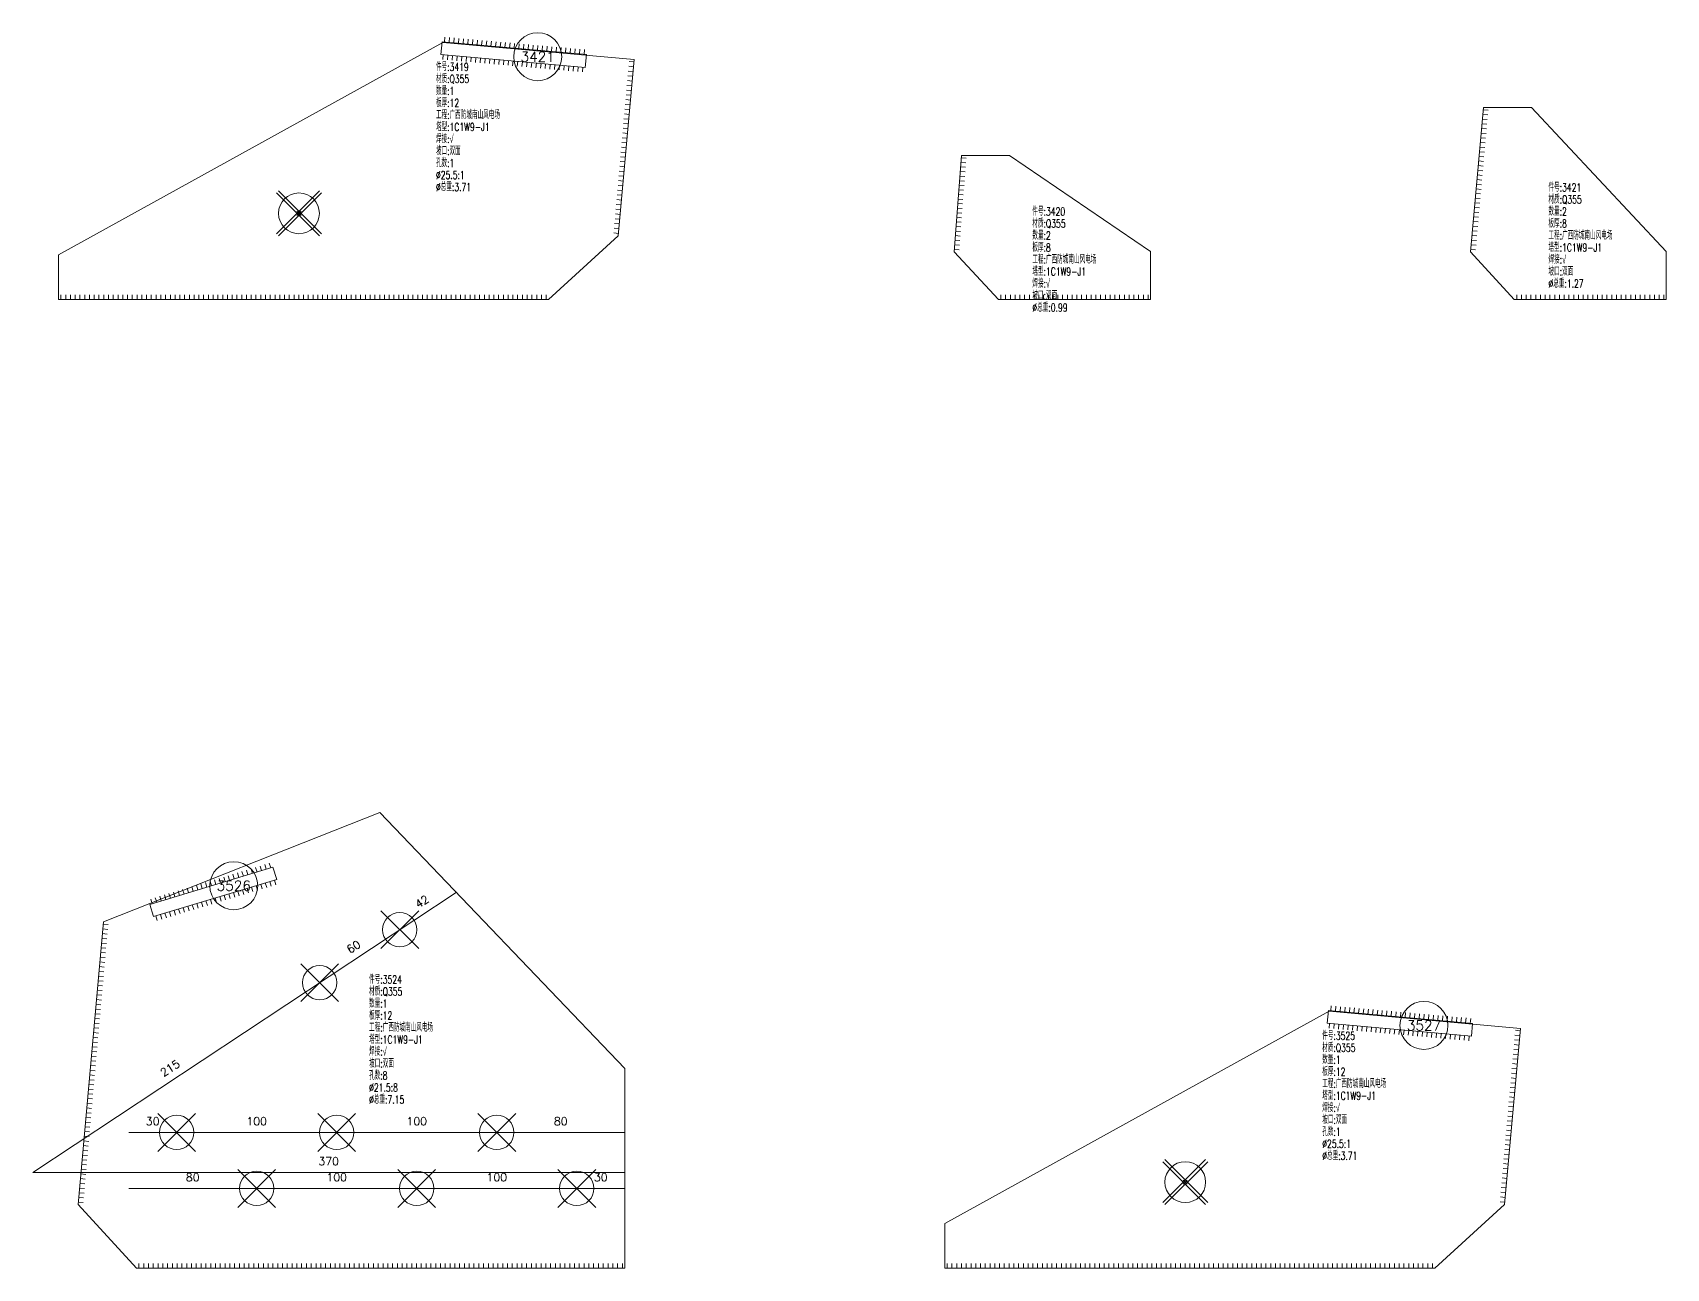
# Model space of a CAD drawing. Extents: x -105 to 10956, y -4548 to 9487.
# Drawn here: x 3381 to 4402, y -2364 to -1592 of the extents above; entities that cross this region are included whole.
import ezdxf
from ezdxf.enums import TextEntityAlignment as Align

# ---------------------------------------------------------------- set-up
doc = ezdxf.new("R2010")
doc.units = 0
doc.header["$MEASUREMENT"] = 0
for name, color, linetype, lineweight in [('1', 7, 'CONTINUOUS', 25), ('2', 7, 'CONTINUOUS', 25), ('3', 7, 'CONTINUOUS', 25)]:
    doc.layers.add(name, color=color, linetype=linetype, lineweight=lineweight)
doc.styles.get("Standard").update_dxf_attribs({"font": 'simplex.shx', "width": 0.7, "height": 3, "bigfont": 'gbhzfs.shx'})

msp = doc.modelspace()

# ---------------------------------------------------------------- linework, layer by layer
at = {"layer": '1', "color": 7, "linetype": 'Continuous', "lineweight": 18}
for p, q in [((3397.30154, -1730.7851), (3637.43233, -1598.1409)), ((3637.43233, -1598.1409), (3756.95311, -1608.85461)), ((3756.95311, -1608.85461), (3747.08478, -1718.94445)), ((4287.78096, -1638.78471), (4279.66999, -1728.90548)), ((4317.78096, -1638.78471), (4287.78096, -1638.78471)), ((4401.98082, -1728.78471), (4317.78096, -1638.78471)), ((3961.53927, -1668.78471), (3956.95311, -1728.87171)), ((3991.53927, -1668.78471), (3961.53927, -1668.78471)), ((4079.66999, -1728.78471), (3991.53927, -1668.78471)), ((3747.08478, -1718.94445), (3703.51354, -1758.78471)), ((3397.30153, -1758.78471), (3397.30154, -1730.7851)), ((3956.95311, -1728.87171), (3984.66999, -1758.78471)), ((4079.66999, -1758.78471), (4079.66999, -1728.78471)), ((4279.66999, -1728.90548), (4306.98082, -1758.78471)), ((4401.98082, -1758.78471), (4401.98082, -1728.78471)), ((3703.51354, -1758.78471), (3397.30153, -1758.78471)), ((3984.66999, -1758.78471), (4079.66999, -1758.78471)), ((4306.98082, -1758.78471), (4401.98082, -1758.78471)), ((3425.40459, -2147.58211), (3598.0607, -2079.21244)), ((3598.0607, -2079.21244), (3751.12946, -2239.1341)), ((3409.57304, -2324.19742), (3425.40459, -2147.58211)), ((3951.12946, -2336.03806), (4191.26019, -2203.39391)), ((4191.26019, -2203.39391), (4310.78097, -2214.10758)), ((4310.78097, -2214.10758), (4300.91267, -2324.19742)), ((3751.12946, -2239.1341), (3751.12946, -2364.03768)), ((3446.00182, -2364.03768), (3409.57304, -2324.19742)), ((4300.91267, -2324.19742), (4257.34145, -2364.03768)), ((3951.12946, -2364.03768), (3951.12946, -2336.03806)), ((3751.12946, -2364.03768), (3446.00182, -2364.03768)), ((4257.34145, -2364.03768), (3951.12946, -2364.03768))]:
    msp.add_line(p, q, dxfattribs=at)
at = {"layer": '1', "color": 7, "linetype": 'Continuous', "lineweight": 13}
for p, q in [((3533.51529, -1717.66682), (3560.29029, -1690.89182)), ((3560.29029, -1718.94182), (3533.51529, -1692.16682)), ((3561.56529, -1717.66682), (3534.79029, -1690.89182)), ((3534.79029, -1718.94182), (3561.56529, -1692.16682)), ((3546.26529, -1706.19182), (3548.81529, -1703.64182)), ((3548.81529, -1706.19182), (3546.26529, -1703.64182)), ((3598.70919, -2164.3069), (3622.35919, -2140.6569)), ((3622.35919, -2164.3069), (3598.70919, -2140.6569)), ((3548.65723, -2197.39467), (3572.30723, -2173.74467)), ((3572.30723, -2197.39467), (3548.65723, -2173.74467)), ((3459.30446, -2290.9591), (3482.95446, -2267.3091)), ((3482.95446, -2290.9591), (3459.30446, -2267.3091)), ((3559.30446, -2290.9591), (3582.95446, -2267.3091)), ((3582.95446, -2290.9591), (3559.30446, -2267.3091)), ((3659.30446, -2290.95911), (3682.95446, -2267.30911)), ((3682.95446, -2290.95911), (3659.30446, -2267.30911)), ((4087.34319, -2322.91981), (4114.11819, -2296.14481)), ((4115.39319, -2322.91981), (4088.61819, -2296.14481)), ((3509.30446, -2325.9591), (3532.95446, -2302.3091)), ((3532.95446, -2325.9591), (3509.30446, -2302.3091)), ((3609.30446, -2325.9591), (3632.95446, -2302.3091)), ((3632.95446, -2325.9591), (3609.30446, -2302.3091)), ((3709.30446, -2325.95911), (3732.95446, -2302.30911)), ((3732.95446, -2325.95911), (3709.30446, -2302.30911)), ((4114.11819, -2324.19481), (4087.34319, -2297.41981)), ((4088.61819, -2324.19481), (4115.39319, -2297.41981)), ((4100.09319, -2311.44481), (4102.64319, -2308.89481)), ((4102.64319, -2311.44481), (4100.09319, -2308.89481))]:
    msp.add_line(p, q, dxfattribs=at)
for centre, radius in [((3547.54029, -1704.91682), 12.75), ((3610.53419, -2152.4819), 10.75), ((3560.48223, -2185.56967), 10.75), ((3471.12946, -2279.1341), 10.75), ((3571.12946, -2279.1341), 10.75), ((3671.12946, -2279.13411), 10.75), ((3521.12946, -2314.1341), 10.75), ((3621.12946, -2314.1341), 10.75), ((3721.12946, -2314.13411), 10.75), ((4101.36819, -2310.16981), 12.75)]:
    msp.add_circle(centre, radius, dxfattribs=at)
at = {"layer": '2', "color": 7, "linetype": 'Continuous', "lineweight": 13}
for p, q in [((3756.81975, -1610.34231), (3753.83173, -1610.07447)), ((3755.7529, -1622.24392), (3752.76488, -1621.97607)), ((3756.01962, -1619.26852), (3753.0316, -1619.00067)), ((3756.28633, -1616.29311), (3753.29831, -1616.02527)), ((3756.55304, -1613.31771), (3753.56502, -1613.04987)), ((3754.95277, -1631.17012), (3751.96475, -1630.90228)), ((3755.21948, -1628.19472), (3752.23146, -1627.92688)), ((3755.48619, -1625.21932), (3752.49817, -1624.95147)), ((3753.88592, -1643.07172), (3750.8979, -1642.80388)), ((3754.15263, -1640.09632), (3751.16461, -1639.82848)), ((3754.41935, -1637.12092), (3751.43133, -1636.85308)), ((3754.68606, -1634.14552), (3751.69804, -1633.87768)), ((4287.3885, -1643.14539), (4290.37642, -1643.41431)), ((4287.65014, -1640.23827), (4290.63806, -1640.50719)), ((3753.08579, -1651.99793), (3750.09777, -1651.73008)), ((3753.3525, -1649.02253), (3750.36448, -1648.75468)), ((3753.61921, -1646.04712), (3750.63119, -1645.77928)), ((4286.60356, -1651.86676), (4289.59149, -1652.13567)), ((4286.86521, -1648.95963), (4289.85313, -1649.22855)), ((4287.12685, -1646.05251), (4290.11478, -1646.32143)), ((3752.01894, -1663.89953), (3749.03092, -1663.63169)), ((3752.28565, -1660.92413), (3749.29763, -1660.65629)), ((3752.55236, -1657.94873), (3749.56434, -1657.68089)), ((3752.81908, -1654.97333), (3749.83106, -1654.70548)), ((4285.55699, -1663.49524), (4288.54491, -1663.76416)), ((4285.81863, -1660.58812), (4288.80655, -1660.85704)), ((4286.08027, -1657.681), (4289.0682, -1657.94992)), ((4286.34192, -1654.77388), (4289.32984, -1655.04279)), ((3751.21881, -1672.82573), (3748.23079, -1672.55789)), ((3751.48552, -1669.85033), (3748.4975, -1669.58249)), ((3751.75223, -1666.87493), (3748.76421, -1666.60709)), ((3961.21168, -1673.07664), (3964.20298, -1673.30495)), ((3961.43007, -1670.21535), (3964.42137, -1670.44366)), ((4284.77205, -1672.21661), (4287.75998, -1672.48552)), ((4285.0337, -1669.30949), (4288.02162, -1669.5784)), ((4285.29534, -1666.40236), (4288.28326, -1666.67128)), ((3750.41867, -1681.75194), (3747.43065, -1681.48409)), ((3750.68538, -1678.77654), (3747.69736, -1678.50869)), ((3750.95209, -1675.80114), (3747.96407, -1675.53329)), ((3960.55652, -1681.6605), (3963.54782, -1681.88881)), ((3960.77491, -1678.79921), (3963.76621, -1679.02752)), ((3960.9933, -1675.93792), (3963.9846, -1676.16624)), ((4283.72547, -1683.84509), (4286.7134, -1684.11401)), ((4283.98712, -1680.93797), (4286.97504, -1681.20689)), ((4284.24876, -1678.03085), (4287.23669, -1678.29977)), ((4284.51041, -1675.12373), (4287.49833, -1675.39265)), ((3749.35182, -1693.65354), (3746.36381, -1693.3857)), ((3749.61854, -1690.67814), (3746.63052, -1690.4103)), ((3749.88525, -1687.70274), (3746.89723, -1687.4349)), ((3750.15196, -1684.72734), (3747.16394, -1684.4595)), ((3959.68296, -1693.10564), (3962.67426, -1693.33395)), ((3959.90135, -1690.24435), (3962.89265, -1690.47267)), ((3960.11974, -1687.38307), (3963.11104, -1687.61138)), ((3960.33813, -1684.52178), (3963.32943, -1684.75009)), ((4282.94054, -1692.56646), (4285.92846, -1692.83538)), ((4283.20219, -1689.65934), (4286.19011, -1689.92825)), ((4283.46383, -1686.75222), (4286.45175, -1687.02113)), ((3748.55169, -1702.57974), (3745.56367, -1702.3119)), ((3748.8184, -1699.60434), (3745.83038, -1699.3365)), ((3749.08511, -1696.62894), (3746.09709, -1696.3611)), ((3958.80941, -1704.55078), (3961.80071, -1704.77909)), ((3959.0278, -1701.6895), (3962.0191, -1701.91781)), ((3959.24619, -1698.82821), (3962.23749, -1699.05652)), ((3959.46458, -1695.96692), (3962.45587, -1696.19524)), ((4281.89396, -1704.19495), (4284.88189, -1704.46386)), ((4282.15561, -1701.28782), (4285.14353, -1701.55674)), ((4282.41725, -1698.3807), (4285.40518, -1698.64962)), ((4282.6789, -1695.47358), (4285.66682, -1695.7425)), ((3747.48484, -1714.48135), (3744.49682, -1714.21351)), ((3747.75155, -1711.50595), (3744.76354, -1711.2381)), ((3748.01827, -1708.53055), (3745.03025, -1708.2627)), ((3748.28498, -1705.55515), (3745.29696, -1705.2873)), ((3958.15424, -1713.13464), (3961.14554, -1713.36295)), ((3958.37263, -1710.27335), (3961.36393, -1710.50167)), ((3958.59102, -1707.41207), (3961.58232, -1707.64038)), ((4281.10903, -1712.91631), (4284.09695, -1713.18523)), ((4281.37067, -1710.00919), (4284.3586, -1710.27811)), ((4281.63232, -1707.10207), (4284.62024, -1707.37098)), ((3747.21813, -1717.45675), (3744.23011, -1717.18891)), ((3957.28069, -1724.57978), (3960.27199, -1724.8081)), ((3957.49908, -1721.7185), (3960.49038, -1721.94681)), ((3957.71747, -1718.85721), (3960.70877, -1719.08552)), ((3957.93585, -1715.99593), (3960.92715, -1716.22424)), ((4280.06245, -1724.5448), (4283.05038, -1724.81371)), ((4280.3241, -1721.63768), (4283.31202, -1721.90659)), ((4280.58574, -1718.73055), (4283.57366, -1718.99947)), ((4280.84739, -1715.82343), (4283.83531, -1716.09235)), ((3957.0623, -1727.44107), (3960.0536, -1727.66938)), ((4279.80081, -1727.45192), (4282.78873, -1727.72084)), ((3398.788, -1758.78471), (3398.788, -1755.78471)), ((3401.76093, -1758.78471), (3401.76093, -1755.78471)), ((3404.73386, -1758.78471), (3404.73386, -1755.78471)), ((3407.7068, -1758.78471), (3407.7068, -1755.78471)), ((3410.67973, -1758.78471), (3410.67973, -1755.78471)), ((3413.65266, -1758.78471), (3413.65266, -1755.78471)), ((3416.62559, -1758.78471), (3416.62559, -1755.78471)), ((3419.59853, -1758.78471), (3419.59853, -1755.78471)), ((3422.57146, -1758.78471), (3422.57146, -1755.78471)), ((3425.54439, -1758.78471), (3425.54439, -1755.78471)), ((3428.51732, -1758.78471), (3428.51732, -1755.78471)), ((3431.49025, -1758.78471), (3431.49025, -1755.78471)), ((3434.46319, -1758.78471), (3434.46319, -1755.78471)), ((3437.43612, -1758.78471), (3437.43612, -1755.78471)), ((3440.40905, -1758.78471), (3440.40905, -1755.78471)), ((3443.38198, -1758.78471), (3443.38198, -1755.78471)), ((3446.35491, -1758.78471), (3446.35491, -1755.78471)), ((3449.32785, -1758.78471), (3449.32785, -1755.78471)), ((3452.30078, -1758.78471), (3452.30078, -1755.78471)), ((3455.27371, -1758.78471), (3455.27371, -1755.78471)), ((3458.24664, -1758.78471), (3458.24664, -1755.78471)), ((3461.21957, -1758.78471), (3461.21957, -1755.78471)), ((3464.19251, -1758.78471), (3464.19251, -1755.78471)), ((3467.16544, -1758.78471), (3467.16544, -1755.78471)), ((3470.13837, -1758.78471), (3470.13837, -1755.78471)), ((3473.1113, -1758.78471), (3473.1113, -1755.78471)), ((3476.08423, -1758.78471), (3476.08423, -1755.78471)), ((3479.05717, -1758.78471), (3479.05717, -1755.78471)), ((3482.0301, -1758.78471), (3482.0301, -1755.78471)), ((3485.00303, -1758.78471), (3485.00303, -1755.78471)), ((3487.97596, -1758.78471), (3487.97596, -1755.78471)), ((3490.9489, -1758.78471), (3490.9489, -1755.78471)), ((3493.92183, -1758.78471), (3493.92183, -1755.78471)), ((3496.89476, -1758.78471), (3496.89476, -1755.78471)), ((3499.86769, -1758.78471), (3499.86769, -1755.78471)), ((3502.84062, -1758.78471), (3502.84062, -1755.78471)), ((3505.81356, -1758.78471), (3505.81356, -1755.78471)), ((3508.78649, -1758.78471), (3508.78649, -1755.78471)), ((3511.75942, -1758.78471), (3511.75942, -1755.78471)), ((3514.73235, -1758.78471), (3514.73235, -1755.78471)), ((3517.70528, -1758.78471), (3517.70528, -1755.78471)), ((3520.67822, -1758.78471), (3520.67822, -1755.78471)), ((3523.65115, -1758.78471), (3523.65115, -1755.78471)), ((3526.62408, -1758.78471), (3526.62408, -1755.78471)), ((3529.59701, -1758.78471), (3529.59701, -1755.78471)), ((3532.56994, -1758.78471), (3532.56994, -1755.78471)), ((3535.54288, -1758.78471), (3535.54288, -1755.78471)), ((3538.51581, -1758.78471), (3538.51581, -1755.78471)), ((3541.48874, -1758.78471), (3541.48874, -1755.78471)), ((3544.46167, -1758.78471), (3544.46167, -1755.78471)), ((3547.4346, -1758.78471), (3547.4346, -1755.78471)), ((3550.40754, -1758.78471), (3550.40754, -1755.78471)), ((3553.38047, -1758.78471), (3553.38047, -1755.78471)), ((3556.3534, -1758.78471), (3556.3534, -1755.78471)), ((3559.32633, -1758.78471), (3559.32633, -1755.78471)), ((3562.29927, -1758.78471), (3562.29927, -1755.78471)), ((3565.2722, -1758.78471), (3565.2722, -1755.78471)), ((3568.24513, -1758.78471), (3568.24513, -1755.78471)), ((3571.21806, -1758.78471), (3571.21806, -1755.78471)), ((3574.19099, -1758.78471), (3574.19099, -1755.78471)), ((3577.16393, -1758.78471), (3577.16393, -1755.78471)), ((3580.13686, -1758.78471), (3580.13686, -1755.78471)), ((3583.10979, -1758.78471), (3583.10979, -1755.78471)), ((3586.08272, -1758.78471), (3586.08272, -1755.78471)), ((3589.05565, -1758.78471), (3589.05565, -1755.78471)), ((3592.02859, -1758.78471), (3592.02859, -1755.78471)), ((3595.00152, -1758.78471), (3595.00152, -1755.78471)), ((3597.97445, -1758.78471), (3597.97445, -1755.78471)), ((3600.94738, -1758.78471), (3600.94738, -1755.78471)), ((3603.92031, -1758.78471), (3603.92031, -1755.78471)), ((3606.89325, -1758.78471), (3606.89325, -1755.78471)), ((3609.86618, -1758.78471), (3609.86618, -1755.78471)), ((3612.83911, -1758.78471), (3612.83911, -1755.78471)), ((3615.81204, -1758.78471), (3615.81204, -1755.78471)), ((3618.78498, -1758.78471), (3618.78498, -1755.78471)), ((3621.75791, -1758.78471), (3621.75791, -1755.78471)), ((3624.73084, -1758.78471), (3624.73084, -1755.78471)), ((3627.70377, -1758.78471), (3627.70377, -1755.78471)), ((3630.6767, -1758.78471), (3630.6767, -1755.78471)), ((3633.64964, -1758.78471), (3633.64964, -1755.78471)), ((3636.62257, -1758.78471), (3636.62257, -1755.78471)), ((3639.5955, -1758.78471), (3639.5955, -1755.78471)), ((3642.56843, -1758.78471), (3642.56843, -1755.78471)), ((3645.54136, -1758.78471), (3645.54136, -1755.78471)), ((3648.5143, -1758.78471), (3648.5143, -1755.78471)), ((3651.48723, -1758.78471), (3651.48723, -1755.78471)), ((3654.46016, -1758.78471), (3654.46016, -1755.78471)), ((3657.43309, -1758.78471), (3657.43309, -1755.78471)), ((3660.40602, -1758.78471), (3660.40602, -1755.78471)), ((3663.37896, -1758.78471), (3663.37896, -1755.78471)), ((3666.35189, -1758.78471), (3666.35189, -1755.78471)), ((3669.32482, -1758.78471), (3669.32482, -1755.78471)), ((3672.29775, -1758.78471), (3672.29775, -1755.78471)), ((3675.27068, -1758.78471), (3675.27068, -1755.78471)), ((3678.24362, -1758.78471), (3678.24362, -1755.78471)), ((3681.21655, -1758.78471), (3681.21655, -1755.78471)), ((3684.18948, -1758.78471), (3684.18948, -1755.78471)), ((3687.16241, -1758.78471), (3687.16241, -1755.78471)), ((3690.13535, -1758.78471), (3690.13535, -1755.78471)), ((3693.10828, -1758.78471), (3693.10828, -1755.78471)), ((3696.08121, -1758.78471), (3696.08121, -1755.78471)), ((3699.05414, -1758.78471), (3699.05414, -1755.78471)), ((3702.02707, -1758.78471), (3702.02707, -1755.78471)), ((3986.15436, -1758.78471), (3986.15436, -1755.78471)), ((3989.12311, -1758.78471), (3989.12311, -1755.78471)), ((3992.09186, -1758.78471), (3992.09186, -1755.78471)), ((3995.06061, -1758.78471), (3995.06061, -1755.78471)), ((3998.02936, -1758.78471), (3998.02936, -1755.78471)), ((4000.99811, -1758.78471), (4000.99811, -1755.78471)), ((4003.96686, -1758.78471), (4003.96686, -1755.78471)), ((4006.93561, -1758.78471), (4006.93561, -1755.78471)), ((4009.90436, -1758.78471), (4009.90436, -1755.78471)), ((4012.87311, -1758.78471), (4012.87311, -1755.78471)), ((4015.84186, -1758.78471), (4015.84186, -1755.78471)), ((4018.81061, -1758.78471), (4018.81061, -1755.78471)), ((4021.77936, -1758.78471), (4021.77936, -1755.78471)), ((4024.74811, -1758.78471), (4024.74811, -1755.78471)), ((4027.71686, -1758.78471), (4027.71686, -1755.78471)), ((4030.68561, -1758.78471), (4030.68561, -1755.78471)), ((4033.65436, -1758.78471), (4033.65436, -1755.78471)), ((4036.62311, -1758.78471), (4036.62311, -1755.78471)), ((4039.59186, -1758.78471), (4039.59186, -1755.78471)), ((4042.56061, -1758.78471), (4042.56061, -1755.78471)), ((4045.52936, -1758.78471), (4045.52936, -1755.78471)), ((4048.49811, -1758.78471), (4048.49811, -1755.78471)), ((4051.46686, -1758.78471), (4051.46686, -1755.78471)), ((4054.43561, -1758.78471), (4054.43561, -1755.78471)), ((4057.40436, -1758.78471), (4057.40436, -1755.78471)), ((4060.37311, -1758.78471), (4060.37311, -1755.78471)), ((4063.34186, -1758.78471), (4063.34186, -1755.78471)), ((4066.31061, -1758.78471), (4066.31061, -1755.78471)), ((4069.27936, -1758.78471), (4069.27936, -1755.78471)), ((4072.24811, -1758.78471), (4072.24811, -1755.78471)), ((4075.21686, -1758.78471), (4075.21686, -1755.78471)), ((4078.18561, -1758.78471), (4078.18561, -1755.78471)), ((4308.46519, -1758.78471), (4308.46519, -1755.78471)), ((4311.43394, -1758.78471), (4311.43394, -1755.78471)), ((4314.40269, -1758.78471), (4314.40269, -1755.78471)), ((4317.37144, -1758.78471), (4317.37144, -1755.78471)), ((4320.34019, -1758.78471), (4320.34019, -1755.78471)), ((4323.30894, -1758.78471), (4323.30894, -1755.78471)), ((4326.27769, -1758.78471), (4326.27769, -1755.78471)), ((4329.24644, -1758.78471), (4329.24644, -1755.78471)), ((4332.21519, -1758.78471), (4332.21519, -1755.78471)), ((4335.18394, -1758.78471), (4335.18394, -1755.78471)), ((4338.15269, -1758.78471), (4338.15269, -1755.78471)), ((4341.12144, -1758.78471), (4341.12144, -1755.78471)), ((4344.09019, -1758.78471), (4344.09019, -1755.78471)), ((4347.05894, -1758.78471), (4347.05894, -1755.78471)), ((4350.02769, -1758.78471), (4350.02769, -1755.78471)), ((4352.99644, -1758.78471), (4352.99644, -1755.78471)), ((4355.96519, -1758.78471), (4355.96519, -1755.78471)), ((4358.93394, -1758.78471), (4358.93394, -1755.78471)), ((4361.90269, -1758.78471), (4361.90269, -1755.78471)), ((4364.87144, -1758.78471), (4364.87144, -1755.78471)), ((4367.84019, -1758.78471), (4367.84019, -1755.78471)), ((4370.80894, -1758.78471), (4370.80894, -1755.78471)), ((4373.77769, -1758.78471), (4373.77769, -1755.78471)), ((4376.74644, -1758.78471), (4376.74644, -1755.78471)), ((4379.71519, -1758.78471), (4379.71519, -1755.78471)), ((4382.68394, -1758.78471), (4382.68394, -1755.78471)), ((4385.65269, -1758.78471), (4385.65269, -1755.78471)), ((4388.62144, -1758.78471), (4388.62144, -1755.78471)), ((4391.59019, -1758.78471), (4391.59019, -1755.78471)), ((4394.55894, -1758.78471), (4394.55894, -1755.78471)), ((4397.52769, -1758.78471), (4397.52769, -1755.78471)), ((4400.49644, -1758.78471), (4400.49644, -1755.78471)), ((3425.0088, -2151.99749), (3427.99682, -2152.26533)), ((3425.27266, -2149.0539), (3428.26068, -2149.32174)), ((3423.95337, -2163.77184), (3426.94139, -2164.03969)), ((3424.21722, -2160.82826), (3427.20524, -2161.0961)), ((3424.48108, -2157.88467), (3427.4691, -2158.15251)), ((3424.74494, -2154.94108), (3427.73296, -2155.20892)), ((3423.16179, -2172.60261), (3426.14981, -2172.87045)), ((3423.42565, -2169.65902), (3426.41367, -2169.92686)), ((3423.68951, -2166.71543), (3426.67753, -2166.98327)), ((3422.10635, -2184.37696), (3425.09437, -2184.64481)), ((3422.37021, -2181.43338), (3425.35823, -2181.70122)), ((3422.63407, -2178.48979), (3425.62209, -2178.75763)), ((3422.89793, -2175.5462), (3425.88595, -2175.81404)), ((3421.31477, -2193.20773), (3424.30279, -2193.47557)), ((3421.57863, -2190.26414), (3424.56665, -2190.53198)), ((3421.84249, -2187.32055), (3424.83051, -2187.58839)), ((3420.25934, -2204.98208), (3423.24736, -2205.24993)), ((3420.5232, -2202.03849), (3423.51122, -2202.30634)), ((3420.78706, -2199.09491), (3423.77508, -2199.36275)), ((3421.05092, -2196.15132), (3424.03893, -2196.41916)), ((3419.46776, -2213.81285), (3422.45578, -2214.08069)), ((3419.73162, -2210.86926), (3422.71964, -2211.1371)), ((3419.99548, -2207.92567), (3422.9835, -2208.19351)), ((3418.67618, -2222.64361), (3421.6642, -2222.91146)), ((3418.94004, -2219.70003), (3421.92806, -2219.96787)), ((3419.2039, -2216.75644), (3422.19192, -2217.02428)), ((4309.84748, -2224.52149), (4306.85946, -2224.25364)), ((4310.11419, -2221.54608), (4307.12617, -2221.27824)), ((4310.3809, -2218.57068), (4307.39288, -2218.30284)), ((4310.64761, -2215.59528), (4307.65959, -2215.32744)), ((3417.62075, -2234.41797), (3420.60877, -2234.68581)), ((3417.88461, -2231.47438), (3420.87263, -2231.74222)), ((3418.14846, -2228.53079), (3421.13648, -2228.79863)), ((3418.41232, -2225.5872), (3421.40034, -2225.85504)), ((4309.04735, -2233.44769), (4306.05933, -2233.17985)), ((4309.31406, -2230.47229), (4306.32604, -2230.20445)), ((4309.58077, -2227.49689), (4306.59275, -2227.22904)), ((3416.82917, -2243.24873), (3419.81719, -2243.51658)), ((3417.09303, -2240.30514), (3420.08105, -2240.57299)), ((3417.35689, -2237.36156), (3420.34491, -2237.6294)), ((4307.98051, -2245.34929), (4304.99249, -2245.08145)), ((4308.24722, -2242.37389), (4305.2592, -2242.10605)), ((4308.51393, -2239.39849), (4305.52591, -2239.13065)), ((4308.78064, -2236.42309), (4305.79262, -2236.15525)), ((3415.77373, -2255.02309), (3418.76175, -2255.29093)), ((3416.03759, -2252.0795), (3419.02561, -2252.34734)), ((3416.30145, -2249.13591), (3419.28947, -2249.40375)), ((3416.56531, -2246.19232), (3419.55333, -2246.46016)), ((4307.18037, -2254.27549), (4304.19235, -2254.00765)), ((4307.44709, -2251.30009), (4304.45907, -2251.03225)), ((4307.7138, -2248.32469), (4304.72578, -2248.05685)), ((3414.98216, -2263.85385), (3417.97017, -2264.12169)), ((3415.24601, -2260.91026), (3418.23403, -2261.17811)), ((3415.50987, -2257.96668), (3418.49789, -2258.23452)), ((4306.11353, -2266.1771), (4303.12551, -2265.90926)), ((4306.38024, -2263.2017), (4303.39222, -2262.93386)), ((4306.64695, -2260.2263), (4303.65893, -2259.95845)), ((4306.91366, -2257.2509), (4303.92564, -2256.98305)), ((3413.92672, -2275.62821), (3416.91474, -2275.89605)), ((3414.19058, -2272.68462), (3417.1786, -2272.95246)), ((3414.45444, -2269.74103), (3417.44246, -2270.00887)), ((3414.7183, -2266.79744), (3417.70632, -2267.06528)), ((4305.3134, -2275.1033), (4302.32538, -2274.83546)), ((4305.58011, -2272.1279), (4302.59209, -2271.86006)), ((4305.84682, -2269.1525), (4302.8588, -2268.88466)), ((3413.13514, -2284.45897), (3416.12316, -2284.72681)), ((3413.399, -2281.51538), (3416.38702, -2281.78323)), ((3413.66286, -2278.57179), (3416.65088, -2278.83964)), ((4304.51327, -2284.0295), (4301.52525, -2283.76166)), ((4304.77998, -2281.0541), (4301.79196, -2280.78626)), ((4305.04669, -2278.0787), (4302.05867, -2277.81086)), ((3412.0797, -2296.23333), (3415.06772, -2296.50117)), ((3412.34356, -2293.28974), (3415.33158, -2293.55758)), ((3412.60742, -2290.34615), (3415.59544, -2290.61399)), ((3412.87128, -2287.40256), (3415.8593, -2287.6704)), ((4303.44642, -2295.93111), (4300.4584, -2295.66327)), ((4303.71313, -2292.95571), (4300.72512, -2292.68786)), ((4303.97985, -2289.98031), (4300.99183, -2289.71246)), ((4304.24656, -2287.0049), (4301.25854, -2286.73706)), ((3411.28813, -2305.06409), (3414.27615, -2305.33193)), ((3411.55199, -2302.1205), (3414.54001, -2302.38834)), ((3411.81585, -2299.17691), (3414.80387, -2299.44476)), ((4302.64629, -2304.85731), (4299.65827, -2304.58947)), ((4302.913, -2301.88191), (4299.92498, -2301.61407)), ((4303.17971, -2298.90651), (4300.19169, -2298.63867)), ((3410.23269, -2316.83844), (3413.22071, -2317.10629)), ((3410.49655, -2313.89486), (3413.48457, -2314.1627)), ((3410.76041, -2310.95127), (3413.74843, -2311.21911)), ((3411.02427, -2308.00768), (3414.01229, -2308.27552)), ((4301.57945, -2316.75891), (4298.59143, -2316.49107)), ((4301.84616, -2313.78351), (4298.85814, -2313.51567)), ((4302.11287, -2310.80811), (4299.12485, -2310.54027)), ((4302.37958, -2307.83271), (4299.39156, -2307.56487)), ((3409.70497, -2322.72562), (3412.69299, -2322.99346)), ((3409.96883, -2319.78203), (3412.95685, -2320.04988)), ((4301.04603, -2322.70972), (4298.05801, -2322.44187)), ((4301.31274, -2319.73431), (4298.32472, -2319.46647)), ((3447.49754, -2364.03768), (3447.49754, -2361.03768)), ((3450.48899, -2364.03768), (3450.48899, -2361.03768)), ((3453.48044, -2364.03768), (3453.48044, -2361.03768)), ((3456.47188, -2364.03768), (3456.47188, -2361.03768)), ((3459.46333, -2364.03768), (3459.46333, -2361.03768)), ((3462.45478, -2364.03768), (3462.45478, -2361.03768)), ((3465.44623, -2364.03768), (3465.44623, -2361.03768)), ((3468.43767, -2364.03768), (3468.43767, -2361.03768)), ((3471.42912, -2364.03768), (3471.42912, -2361.03768)), ((3474.42057, -2364.03768), (3474.42057, -2361.03768)), ((3477.41202, -2364.03768), (3477.41202, -2361.03768)), ((3480.40346, -2364.03768), (3480.40346, -2361.03768)), ((3483.39491, -2364.03768), (3483.39491, -2361.03768)), ((3486.38636, -2364.03768), (3486.38636, -2361.03768)), ((3489.37781, -2364.03768), (3489.37781, -2361.03768)), ((3492.36925, -2364.03768), (3492.36925, -2361.03768)), ((3495.3607, -2364.03768), (3495.3607, -2361.03768)), ((3498.35215, -2364.03768), (3498.35215, -2361.03768)), ((3501.3436, -2364.03768), (3501.3436, -2361.03768)), ((3504.33504, -2364.03768), (3504.33504, -2361.03768)), ((3507.32649, -2364.03768), (3507.32649, -2361.03768)), ((3510.31794, -2364.03768), (3510.31794, -2361.03768)), ((3513.30939, -2364.03768), (3513.30939, -2361.03768)), ((3516.30083, -2364.03768), (3516.30083, -2361.03768)), ((3519.29228, -2364.03768), (3519.29228, -2361.03768)), ((3522.28373, -2364.03768), (3522.28373, -2361.03768)), ((3525.27518, -2364.03768), (3525.27518, -2361.03768)), ((3528.26662, -2364.03768), (3528.26662, -2361.03768)), ((3531.25807, -2364.03768), (3531.25807, -2361.03768)), ((3534.24952, -2364.03768), (3534.24952, -2361.03768)), ((3537.24097, -2364.03768), (3537.24097, -2361.03768)), ((3540.23241, -2364.03768), (3540.23241, -2361.03768)), ((3543.22386, -2364.03768), (3543.22386, -2361.03768)), ((3546.21531, -2364.03768), (3546.21531, -2361.03768)), ((3549.20676, -2364.03768), (3549.20676, -2361.03768)), ((3552.1982, -2364.03768), (3552.1982, -2361.03768)), ((3555.18965, -2364.03768), (3555.18965, -2361.03768)), ((3558.1811, -2364.03768), (3558.1811, -2361.03768)), ((3561.17255, -2364.03768), (3561.17255, -2361.03768)), ((3564.16399, -2364.03768), (3564.16399, -2361.03768)), ((3567.15544, -2364.03768), (3567.15544, -2361.03768)), ((3570.14689, -2364.03768), (3570.14689, -2361.03768)), ((3573.13834, -2364.03768), (3573.13834, -2361.03768)), ((3576.12978, -2364.03768), (3576.12978, -2361.03768)), ((3579.12123, -2364.03768), (3579.12123, -2361.03768)), ((3582.11268, -2364.03768), (3582.11268, -2361.03768)), ((3585.10413, -2364.03768), (3585.10413, -2361.03768)), ((3588.09557, -2364.03768), (3588.09557, -2361.03768)), ((3591.08702, -2364.03768), (3591.08702, -2361.03768)), ((3594.07847, -2364.03768), (3594.07847, -2361.03768)), ((3597.06992, -2364.03768), (3597.06992, -2361.03768)), ((3600.06136, -2364.03768), (3600.06136, -2361.03768)), ((3603.05281, -2364.03768), (3603.05281, -2361.03768)), ((3606.04426, -2364.03768), (3606.04426, -2361.03768)), ((3609.03571, -2364.03768), (3609.03571, -2361.03768)), ((3612.02715, -2364.03768), (3612.02715, -2361.03768)), ((3615.0186, -2364.03768), (3615.0186, -2361.03768)), ((3618.01005, -2364.03768), (3618.01005, -2361.03768)), ((3621.0015, -2364.03768), (3621.0015, -2361.03768)), ((3623.99294, -2364.03768), (3623.99294, -2361.03768)), ((3626.98439, -2364.03768), (3626.98439, -2361.03768)), ((3629.97584, -2364.03768), (3629.97584, -2361.03768)), ((3632.96729, -2364.03768), (3632.96729, -2361.03768)), ((3635.95873, -2364.03768), (3635.95873, -2361.03768)), ((3638.95018, -2364.03768), (3638.95018, -2361.03768)), ((3641.94163, -2364.03768), (3641.94163, -2361.03768)), ((3644.93308, -2364.03768), (3644.93308, -2361.03768)), ((3647.92452, -2364.03768), (3647.92452, -2361.03768)), ((3650.91597, -2364.03768), (3650.91597, -2361.03768)), ((3653.90742, -2364.03768), (3653.90742, -2361.03768)), ((3656.89887, -2364.03768), (3656.89887, -2361.03768)), ((3659.89031, -2364.03768), (3659.89031, -2361.03768)), ((3662.88176, -2364.03768), (3662.88176, -2361.03768)), ((3665.87321, -2364.03768), (3665.87321, -2361.03768)), ((3668.86466, -2364.03768), (3668.86466, -2361.03768)), ((3671.8561, -2364.03768), (3671.8561, -2361.03768)), ((3674.84755, -2364.03768), (3674.84755, -2361.03768)), ((3677.839, -2364.03768), (3677.839, -2361.03768)), ((3680.83045, -2364.03768), (3680.83045, -2361.03768)), ((3683.82189, -2364.03768), (3683.82189, -2361.03768)), ((3686.81334, -2364.03768), (3686.81334, -2361.03768)), ((3689.80479, -2364.03768), (3689.80479, -2361.03768)), ((3692.79624, -2364.03768), (3692.79624, -2361.03768)), ((3695.78768, -2364.03768), (3695.78768, -2361.03768)), ((3698.77913, -2364.03768), (3698.77913, -2361.03768)), ((3701.77058, -2364.03768), (3701.77058, -2361.03768)), ((3704.76203, -2364.03768), (3704.76203, -2361.03768)), ((3707.75347, -2364.03768), (3707.75347, -2361.03768)), ((3710.74492, -2364.03768), (3710.74492, -2361.03768)), ((3713.73637, -2364.03768), (3713.73637, -2361.03768)), ((3716.72782, -2364.03768), (3716.72782, -2361.03768)), ((3719.71926, -2364.03768), (3719.71926, -2361.03768)), ((3722.71071, -2364.03768), (3722.71071, -2361.03768)), ((3725.70216, -2364.03768), (3725.70216, -2361.03768)), ((3728.69361, -2364.03768), (3728.69361, -2361.03768)), ((3731.68505, -2364.03768), (3731.68505, -2361.03768)), ((3734.6765, -2364.03768), (3734.6765, -2361.03768)), ((3737.66795, -2364.03768), (3737.66795, -2361.03768)), ((3740.6594, -2364.03768), (3740.6594, -2361.03768)), ((3743.65084, -2364.03768), (3743.65084, -2361.03768)), ((3746.64229, -2364.03768), (3746.64229, -2361.03768)), ((3749.63374, -2364.03768), (3749.63374, -2361.03768)), ((3952.61593, -2364.03768), (3952.61593, -2361.03768)), ((3955.58886, -2364.03768), (3955.58886, -2361.03768)), ((3958.56179, -2364.03768), (3958.56179, -2361.03768)), ((3961.53472, -2364.03768), (3961.53472, -2361.03768)), ((3964.50766, -2364.03768), (3964.50766, -2361.03768)), ((3967.48059, -2364.03768), (3967.48059, -2361.03768)), ((3970.45352, -2364.03768), (3970.45352, -2361.03768)), ((3973.42645, -2364.03768), (3973.42645, -2361.03768)), ((3976.39938, -2364.03768), (3976.39938, -2361.03768)), ((3979.37231, -2364.03768), (3979.37231, -2361.03768)), ((3982.34525, -2364.03768), (3982.34525, -2361.03768)), ((3985.31818, -2364.03768), (3985.31818, -2361.03768)), ((3988.29111, -2364.03768), (3988.29111, -2361.03768)), ((3991.26404, -2364.03768), (3991.26404, -2361.03768)), ((3994.23697, -2364.03768), (3994.23697, -2361.03768)), ((3997.20991, -2364.03768), (3997.20991, -2361.03768)), ((4000.18284, -2364.03768), (4000.18284, -2361.03768)), ((4003.15577, -2364.03768), (4003.15577, -2361.03768)), ((4006.1287, -2364.03768), (4006.1287, -2361.03768)), ((4009.10163, -2364.03768), (4009.10163, -2361.03768)), ((4012.07457, -2364.03768), (4012.07457, -2361.03768)), ((4015.0475, -2364.03768), (4015.0475, -2361.03768)), ((4018.02043, -2364.03768), (4018.02043, -2361.03768)), ((4020.99336, -2364.03768), (4020.99336, -2361.03768)), ((4023.96629, -2364.03768), (4023.96629, -2361.03768)), ((4026.93923, -2364.03768), (4026.93923, -2361.03768)), ((4029.91216, -2364.03768), (4029.91216, -2361.03768)), ((4032.88509, -2364.03768), (4032.88509, -2361.03768)), ((4035.85802, -2364.03768), (4035.85802, -2361.03768)), ((4038.83095, -2364.03768), (4038.83095, -2361.03768)), ((4041.80388, -2364.03768), (4041.80388, -2361.03768)), ((4044.77682, -2364.03768), (4044.77682, -2361.03768)), ((4047.74975, -2364.03768), (4047.74975, -2361.03768)), ((4050.72268, -2364.03768), (4050.72268, -2361.03768)), ((4053.69561, -2364.03768), (4053.69561, -2361.03768)), ((4056.66854, -2364.03768), (4056.66854, -2361.03768)), ((4059.64148, -2364.03768), (4059.64148, -2361.03768)), ((4062.61441, -2364.03768), (4062.61441, -2361.03768)), ((4065.58734, -2364.03768), (4065.58734, -2361.03768)), ((4068.56027, -2364.03768), (4068.56027, -2361.03768)), ((4071.5332, -2364.03768), (4071.5332, -2361.03768)), ((4074.50614, -2364.03768), (4074.50614, -2361.03768)), ((4077.47907, -2364.03768), (4077.47907, -2361.03768)), ((4080.452, -2364.03768), (4080.452, -2361.03768)), ((4083.42493, -2364.03768), (4083.42493, -2361.03768)), ((4086.39786, -2364.03768), (4086.39786, -2361.03768)), ((4089.37079, -2364.03768), (4089.37079, -2361.03768)), ((4092.34373, -2364.03768), (4092.34373, -2361.03768)), ((4095.31666, -2364.03768), (4095.31666, -2361.03768)), ((4098.28959, -2364.03768), (4098.28959, -2361.03768)), ((4101.26252, -2364.03768), (4101.26252, -2361.03768)), ((4104.23545, -2364.03768), (4104.23545, -2361.03768)), ((4107.20839, -2364.03768), (4107.20839, -2361.03768)), ((4110.18132, -2364.03768), (4110.18132, -2361.03768)), ((4113.15425, -2364.03768), (4113.15425, -2361.03768)), ((4116.12718, -2364.03768), (4116.12718, -2361.03768)), ((4119.10011, -2364.03768), (4119.10011, -2361.03768)), ((4122.07305, -2364.03768), (4122.07305, -2361.03768)), ((4125.04598, -2364.03768), (4125.04598, -2361.03768)), ((4128.01891, -2364.03768), (4128.01891, -2361.03768)), ((4130.99184, -2364.03768), (4130.99184, -2361.03768)), ((4133.96477, -2364.03768), (4133.96477, -2361.03768)), ((4136.93771, -2364.03768), (4136.93771, -2361.03768)), ((4139.91064, -2364.03768), (4139.91064, -2361.03768)), ((4142.88357, -2364.03768), (4142.88357, -2361.03768)), ((4145.8565, -2364.03768), (4145.8565, -2361.03768)), ((4148.82943, -2364.03768), (4148.82943, -2361.03768)), ((4151.80236, -2364.03768), (4151.80236, -2361.03768)), ((4154.7753, -2364.03768), (4154.7753, -2361.03768)), ((4157.74823, -2364.03768), (4157.74823, -2361.03768)), ((4160.72116, -2364.03768), (4160.72116, -2361.03768)), ((4163.69409, -2364.03768), (4163.69409, -2361.03768)), ((4166.66702, -2364.03768), (4166.66702, -2361.03768)), ((4169.63996, -2364.03768), (4169.63996, -2361.03768)), ((4172.61289, -2364.03768), (4172.61289, -2361.03768)), ((4175.58582, -2364.03768), (4175.58582, -2361.03768)), ((4178.55875, -2364.03768), (4178.55875, -2361.03768)), ((4181.53168, -2364.03768), (4181.53168, -2361.03768)), ((4184.50462, -2364.03768), (4184.50462, -2361.03768)), ((4187.47755, -2364.03768), (4187.47755, -2361.03768)), ((4190.45048, -2364.03768), (4190.45048, -2361.03768)), ((4193.42341, -2364.03768), (4193.42341, -2361.03768)), ((4196.39634, -2364.03768), (4196.39634, -2361.03768)), ((4199.36927, -2364.03768), (4199.36927, -2361.03768)), ((4202.34221, -2364.03768), (4202.34221, -2361.03768)), ((4205.31514, -2364.03768), (4205.31514, -2361.03768)), ((4208.28807, -2364.03768), (4208.28807, -2361.03768)), ((4211.261, -2364.03768), (4211.261, -2361.03768)), ((4214.23393, -2364.03768), (4214.23393, -2361.03768)), ((4217.20687, -2364.03768), (4217.20687, -2361.03768)), ((4220.1798, -2364.03768), (4220.1798, -2361.03768)), ((4223.15273, -2364.03768), (4223.15273, -2361.03768)), ((4226.12566, -2364.03768), (4226.12566, -2361.03768)), ((4229.09859, -2364.03768), (4229.09859, -2361.03768)), ((4232.07153, -2364.03768), (4232.07153, -2361.03768)), ((4235.04446, -2364.03768), (4235.04446, -2361.03768)), ((4238.01739, -2364.03768), (4238.01739, -2361.03768)), ((4240.99032, -2364.03768), (4240.99032, -2361.03768)), ((4243.96325, -2364.03768), (4243.96325, -2361.03768)), ((4246.93619, -2364.03768), (4246.93619, -2361.03768)), ((4249.90912, -2364.03768), (4249.90912, -2361.03768)), ((4252.88205, -2364.03768), (4252.88205, -2361.03768)), ((4255.85498, -2364.03768), (4255.85498, -2361.03768))]:
    msp.add_line(p, q, dxfattribs=at)
at = {"layer": '2', "color": 9, "linetype": 'Continuous', "lineweight": 13}
for p, q in [((3381.12968, -2304.13405), (3645.84677, -2129.1379)), ((3441.12944, -2279.13413), (3751.12946, -2279.13413)), ((3381.12968, -2304.13405), (3751.12946, -2304.13405)), ((3441.12945, -2314.13411), (3751.12946, -2314.13412))]:
    msp.add_line(p, q, dxfattribs=at)
at = {"layer": '3', "color": 7, "linetype": 'Continuous', "lineweight": 13}
for p, q in [((3638.44036, -1597.80933), (3638.7082, -1594.82131)), ((3641.34758, -1598.06993), (3641.61542, -1595.08191)), ((3644.25479, -1598.33053), (3644.52263, -1595.34251)), ((3647.16201, -1598.59112), (3647.42985, -1595.60311)), ((3650.06922, -1598.85172), (3650.33706, -1595.8637)), ((3652.97644, -1599.11232), (3653.24428, -1596.1243)), ((3655.88365, -1599.37292), (3656.1515, -1596.3849)), ((3658.79087, -1599.63352), (3659.05871, -1596.6455)), ((3661.69808, -1599.89412), (3661.96593, -1596.9061)), ((3664.6053, -1600.15472), (3664.87314, -1597.1667)), ((3667.51251, -1600.41532), (3667.78036, -1597.4273)), ((3670.41973, -1600.67592), (3670.68757, -1597.6879)), ((3673.32695, -1600.93652), (3673.59479, -1597.9485)), ((3676.23416, -1601.19712), (3676.502, -1598.2091)), ((3679.14138, -1601.45772), (3679.40922, -1598.4697)), ((3682.04859, -1601.71832), (3682.31643, -1598.7303)), ((3684.95581, -1601.97892), (3685.22365, -1598.9909)), ((3687.86302, -1602.23952), (3688.13087, -1599.2515)), ((3690.77024, -1602.50012), (3691.03808, -1599.5121)), ((3693.67745, -1602.76072), (3693.9453, -1599.7727)), ((3696.58467, -1603.02132), (3696.85251, -1600.0333)), ((3699.49188, -1603.28192), (3699.75973, -1600.2939)), ((3702.3991, -1603.54252), (3702.66694, -1600.5545)), ((3705.30632, -1603.80312), (3705.57416, -1600.8151)), ((3708.21353, -1604.06372), (3708.48137, -1601.0757)), ((3711.12075, -1604.32431), (3711.38859, -1601.3363)), ((3714.02796, -1604.58491), (3714.2958, -1601.59689)), ((3716.93518, -1604.84551), (3717.20302, -1601.85749)), ((3719.84239, -1605.10611), (3720.11024, -1602.11809)), ((3722.74961, -1605.36671), (3723.01745, -1602.37869)), ((3725.65682, -1605.62731), (3725.92467, -1602.63929)), ((3637.72611, -1605.77738), (3637.45827, -1608.7654)), ((3640.63333, -1606.03798), (3640.36549, -1609.026)), ((3643.54054, -1606.29858), (3643.2727, -1609.2866)), ((3646.44776, -1606.55918), (3646.17992, -1609.5472)), ((3649.35497, -1606.81978), (3649.08713, -1609.8078)), ((3652.26219, -1607.08038), (3651.99435, -1610.0684)), ((3655.16941, -1607.34098), (3654.90156, -1610.32899)), ((3658.07662, -1607.60157), (3657.80878, -1610.58959)), ((3660.98384, -1607.86217), (3660.71599, -1610.85019)), ((3663.89105, -1608.12277), (3663.62321, -1611.11079)), ((3666.79827, -1608.38337), (3666.53042, -1611.37139)), ((3669.70548, -1608.64397), (3669.43764, -1611.63199)), ((3672.6127, -1608.90457), (3672.34486, -1611.89259)), ((3675.51991, -1609.16517), (3675.25207, -1612.15319)), ((3678.42713, -1609.42577), (3678.15929, -1612.41379)), ((3681.33434, -1609.68637), (3681.0665, -1612.67439)), ((3684.24156, -1609.94697), (3683.97372, -1612.93499)), ((3687.14878, -1610.20757), (3686.88093, -1613.19559)), ((3690.05599, -1610.46817), (3689.78815, -1613.45619)), ((3692.96321, -1610.72877), (3692.69536, -1613.71679)), ((3695.87042, -1610.98937), (3695.60258, -1613.97739)), ((3698.77764, -1611.24997), (3698.50979, -1614.23799)), ((3701.68485, -1611.51057), (3701.41701, -1614.49859)), ((3704.59207, -1611.77117), (3704.32423, -1614.75919)), ((3707.49928, -1612.03177), (3707.23144, -1615.01979)), ((3710.4065, -1612.29237), (3710.13866, -1615.28039)), ((3713.31371, -1612.55297), (3713.04587, -1615.54099)), ((3716.22093, -1612.81357), (3715.95309, -1615.80159)), ((3719.12815, -1613.07417), (3718.8603, -1616.06218)), ((3722.03536, -1613.33476), (3721.76752, -1616.32278)), ((3724.94258, -1613.59536), (3724.67473, -1616.58338)), ((3524.177, -2115.57337), (3523.31003, -2112.70137)), ((3527.0271, -2114.713), (3526.16012, -2111.84101)), ((3529.87719, -2113.85264), (3529.01021, -2110.98064)), ((3489.97588, -2125.89775), (3489.1089, -2123.02575)), ((3492.82597, -2125.03738), (3491.95899, -2122.16539)), ((3495.67607, -2124.17702), (3494.80909, -2121.30502)), ((3498.52616, -2123.31665), (3497.65918, -2120.44466)), ((3501.37625, -2122.45629), (3500.50928, -2119.58429)), ((3504.22635, -2121.59592), (3503.35937, -2118.72393)), ((3507.07644, -2120.73556), (3506.20946, -2117.86356)), ((3509.92653, -2119.87519), (3509.05956, -2117.0032)), ((3512.77663, -2119.01483), (3511.90965, -2116.14283)), ((3515.62672, -2118.15446), (3514.75975, -2115.28247)), ((3518.47682, -2117.2941), (3517.60984, -2114.4221)), ((3521.32691, -2116.43373), (3520.45993, -2113.56174)), ((3526.48894, -2123.23202), (3527.35592, -2126.10401)), ((3529.33903, -2122.37166), (3530.20601, -2125.24365)), ((3532.18913, -2121.51129), (3533.05611, -2124.38329)), ((3455.77475, -2136.22213), (3454.90777, -2133.35013)), ((3458.62485, -2135.36176), (3457.75787, -2132.48977)), ((3461.47494, -2134.5014), (3460.60796, -2131.6294)), ((3464.32503, -2133.64103), (3463.45806, -2130.76904)), ((3467.17513, -2132.78067), (3466.30815, -2129.90867)), ((3470.02522, -2131.9203), (3469.15824, -2129.04831)), ((3472.87531, -2131.05994), (3472.00834, -2128.18794)), ((3475.72541, -2130.19957), (3474.85843, -2127.32758)), ((3478.5755, -2129.33921), (3477.70853, -2126.46721)), ((3481.4256, -2128.47884), (3480.55862, -2125.60685)), ((3484.27569, -2127.61848), (3483.40871, -2124.74648)), ((3487.12578, -2126.75811), (3486.25881, -2123.88612)), ((3492.28781, -2133.5564), (3493.15479, -2136.42839)), ((3495.13791, -2132.69603), (3496.00489, -2135.56803)), ((3497.988, -2131.83567), (3498.85498, -2134.70766)), ((3500.8381, -2130.9753), (3501.70507, -2133.8473)), ((3503.68819, -2130.11494), (3504.55517, -2132.98693)), ((3506.53828, -2129.25457), (3507.40526, -2132.12657)), ((3509.38838, -2128.39421), (3510.25535, -2131.2662)), ((3512.23847, -2127.53384), (3513.10545, -2130.40584)), ((3515.08857, -2126.67348), (3515.95554, -2129.54547)), ((3517.93866, -2125.81312), (3518.80564, -2128.68511)), ((3520.78875, -2124.95275), (3521.65573, -2127.82474)), ((3523.63885, -2124.09239), (3524.50582, -2126.96438)), ((3460.93678, -2143.02041), (3461.80376, -2145.89241)), ((3463.78688, -2142.16005), (3464.65385, -2145.03204)), ((3466.63697, -2141.29968), (3467.50395, -2144.17168)), ((3469.48706, -2140.43932), (3470.35404, -2143.31131)), ((3472.33716, -2139.57895), (3473.20413, -2142.45095)), ((3475.18725, -2138.71859), (3476.05423, -2141.59058)), ((3478.03735, -2137.85822), (3478.90432, -2140.73022)), ((3480.88744, -2136.99786), (3481.75442, -2139.86985)), ((3483.73753, -2136.13749), (3484.60451, -2139.00949)), ((3486.58763, -2135.27713), (3487.4546, -2138.14912)), ((3489.43772, -2134.41676), (3490.3047, -2137.28876)), ((3458.08669, -2143.88078), (3458.95367, -2146.75277)), ((4192.26822, -2203.06232), (4192.53607, -2200.0743)), ((4195.17544, -2203.32292), (4195.44328, -2200.3349)), ((4198.08266, -2203.58352), (4198.3505, -2200.5955)), ((4200.98987, -2203.84412), (4201.25771, -2200.8561)), ((4203.89709, -2204.10472), (4204.16493, -2201.1167)), ((4206.8043, -2204.36532), (4207.07214, -2201.3773)), ((4209.71152, -2204.62592), (4209.97936, -2201.6379)), ((4212.61873, -2204.88651), (4212.88657, -2201.89849)), ((4215.52595, -2205.14711), (4215.79379, -2202.15909)), ((4218.43316, -2205.40771), (4218.70101, -2202.41969)), ((4221.34038, -2205.66831), (4221.60822, -2202.68029)), ((4224.24759, -2205.92891), (4224.51544, -2202.94089)), ((4227.15481, -2206.18951), (4227.42265, -2203.20149)), ((4230.06203, -2206.45011), (4230.32987, -2203.46209)), ((4232.96924, -2206.7107), (4233.23708, -2203.72269)), ((4235.87646, -2206.9713), (4236.1443, -2203.98328)), ((4238.78367, -2207.2319), (4239.05151, -2204.24388)), ((4241.69089, -2207.4925), (4241.95873, -2204.50448)), ((4244.5981, -2207.7531), (4244.86594, -2204.76508)), ((4247.50532, -2208.0137), (4247.77316, -2205.02568)), ((4191.55398, -2211.03037), (4191.28614, -2214.01839)), ((4194.46119, -2211.29097), (4194.19335, -2214.27899)), ((4197.36841, -2211.55157), (4197.10057, -2214.53959)), ((4200.27563, -2211.81217), (4200.00778, -2214.80019)), ((4203.18284, -2212.07277), (4202.915, -2215.06079)), ((4206.09006, -2212.33337), (4205.82221, -2215.32139)), ((4208.99727, -2212.59397), (4208.72943, -2215.58199)), ((4211.90449, -2212.85457), (4211.63665, -2215.84259)), ((4214.8117, -2213.11516), (4214.54386, -2216.10318)), ((4217.71892, -2213.37576), (4217.45108, -2216.36378)), ((4220.62613, -2213.63636), (4220.35829, -2216.62438)), ((4223.53335, -2213.89696), (4223.26551, -2216.88498)), ((4226.44056, -2214.15756), (4226.17272, -2217.14558)), ((4229.34778, -2214.41816), (4229.07994, -2217.40618)), ((4232.255, -2214.67876), (4231.98715, -2217.66678)), ((4235.16221, -2214.93936), (4234.89437, -2217.92738)), ((4238.06943, -2215.19995), (4237.80158, -2218.18797)), ((4250.41253, -2208.2743), (4250.68038, -2205.28628)), ((4253.31975, -2208.5349), (4253.58759, -2205.54688)), ((4256.22696, -2208.79549), (4256.49481, -2205.80747)), ((4259.13418, -2209.05609), (4259.40202, -2206.06807)), ((4262.04139, -2209.31669), (4262.30924, -2206.32867)), ((4264.94861, -2209.57729), (4265.21645, -2206.58927)), ((4267.85583, -2209.83789), (4268.12367, -2206.84987)), ((4270.76304, -2210.09849), (4271.03088, -2207.11047)), ((4273.67026, -2210.35909), (4273.9381, -2207.37107)), ((4276.57747, -2210.61969), (4276.84531, -2207.63167)), ((4279.48469, -2210.88028), (4279.75253, -2207.89226)), ((4240.97664, -2215.46055), (4240.7088, -2218.44857)), ((4243.88386, -2215.72115), (4243.61602, -2218.70917)), ((4246.79107, -2215.98175), (4246.52323, -2218.96977)), ((4249.69829, -2216.24235), (4249.43045, -2219.23037)), ((4252.6055, -2216.50295), (4252.33766, -2219.49097)), ((4255.51272, -2216.76355), (4255.24488, -2219.75157)), ((4258.41993, -2217.02415), (4258.15209, -2220.01216)), ((4261.32715, -2217.28474), (4261.05931, -2220.27276)), ((4264.23437, -2217.54534), (4263.96652, -2220.53336)), ((4267.14158, -2217.80594), (4266.87374, -2220.79396)), ((4270.0488, -2218.06654), (4269.78095, -2221.05456)), ((4272.95601, -2218.32714), (4272.68817, -2221.31516)), ((4275.86323, -2218.58774), (4275.59539, -2221.57576)), ((4278.77044, -2218.84834), (4278.5026, -2221.83636))]:
    msp.add_line(p, q, dxfattribs=at)
for points in [[(3726.39618, -1613.72566), (3636.2725, -1605.64708), (3636.98675, -1597.67903), (3727.11043, -1605.75761)], [(3533.61418, -2121.08111), (3456.66164, -2144.31096), (3454.3497, -2136.65231), (3531.30224, -2113.42246)], [(4280.22405, -2218.97864), (4190.10037, -2210.90008), (4190.81462, -2202.93202), (4280.9383, -2211.01058)]]:
    msp.add_lwpolyline(points, close=True, dxfattribs=at)
at = {"layer": '3', "color": 7, "linetype": 'Continuous', "lineweight": 18}
for centre in [(3696.71208, -1607.04878), (3506.80736, -2124.99507), (4250.53995, -2212.30176)]:
    msp.add_circle(centre, 15, dxfattribs=at)

# ---------------------------------------------------------------- texts
at = {"layer": '2', "color": 7, "linetype": 'Continuous', "lineweight": 13}
for s, p in [('42', (3626.53609, -2138.3073)), ('60', (3583.85382, -2166.52319)), ('215', (3469.15157, -2242.34926))]:
    msp.add_text(s, height=5, rotation=33, dxfattribs=at).set_placement(p, align=Align.BOTTOM_CENTER)
for s, p in [('30', (3456.12945, -2276.13412)), ('100', (3521.12946, -2276.1341)), ('100', (3621.12946, -2276.1341)), ('80', (3711.12946, -2276.13412)), ('370', (3566.12957, -2301.13405)), ('80', (3481.12945, -2311.13411)), ('100', (3571.12946, -2311.1341)), ('100', (3671.12946, -2311.1341)), ('30', (3736.12946, -2311.13411))]:
    msp.add_text(s, height=5, dxfattribs=at).set_placement(p, align=Align.BOTTOM_CENTER)
at = {"layer": '2', "color": 7, "linetype": 'Continuous', "lineweight": 13, "char_height": 5, "width": 500, "attachment_point": 1, "line_spacing_factor": 0.9}
for s, insert in [('件号:3419\\P材质:Q355\\P数量:1\\P板厚:12\\P工程:广西防城南山风电场\\P塔型:1C1W9-J1\\P焊接:√\\P坡口:双面\\P孔数:1\\P%%c25.5:1\\P%%c总重:3.71', (3633.12732, -1610.96281)), ('件号:3421\\P材质:Q355\\P数量:2\\P板厚:8\\P工程:广西防城南山风电场\\P塔型:1C1W9-J1\\P焊接:√\\P坡口:双面\\P%%c总重:1.27', (4328.3254, -1686.28471)), ('件号:3420\\P材质:Q355\\P数量:2\\P板厚:8\\P工程:广西防城南山风电场\\P塔型:1C1W9-J1\\P焊接:√\\P坡口:双面\\P%%c总重:0.99', (4005.81155, -1701.28471)), ('件号:3524\\P材质:Q355\\P数量:1\\P板厚:12\\P工程:广西防城南山风电场\\P塔型:1C1W9-J1\\P焊接:√\\P坡口:双面\\P孔数:8\\P%%c21.5:8\\P%%c总重:7.15', (3591.35125, -2181.12506)), ('件号:3525\\P材质:Q355\\P数量:1\\P板厚:12\\P工程:广西防城南山风电场\\P塔型:1C1W9-J1\\P焊接:√\\P坡口:双面\\P孔数:1\\P%%c25.5:1\\P%%c总重:3.71', (4186.95522, -2216.21579))]:
    msp.add_mtext(s, dxfattribs=dict(at, insert=insert))
at = {"layer": '3', "color": 7, "linetype": 'Continuous', "lineweight": 13}
for s, p in [('3421', (3696.71208, -1607.04878)), ('3526', (3506.80736, -2124.99507)), ('3527', (4250.53995, -2212.30176))]:
    msp.add_text(s, height=6.25, dxfattribs=at).set_placement(p, align=Align.MIDDLE_CENTER)

doc.saveas('drawing.dxf')
